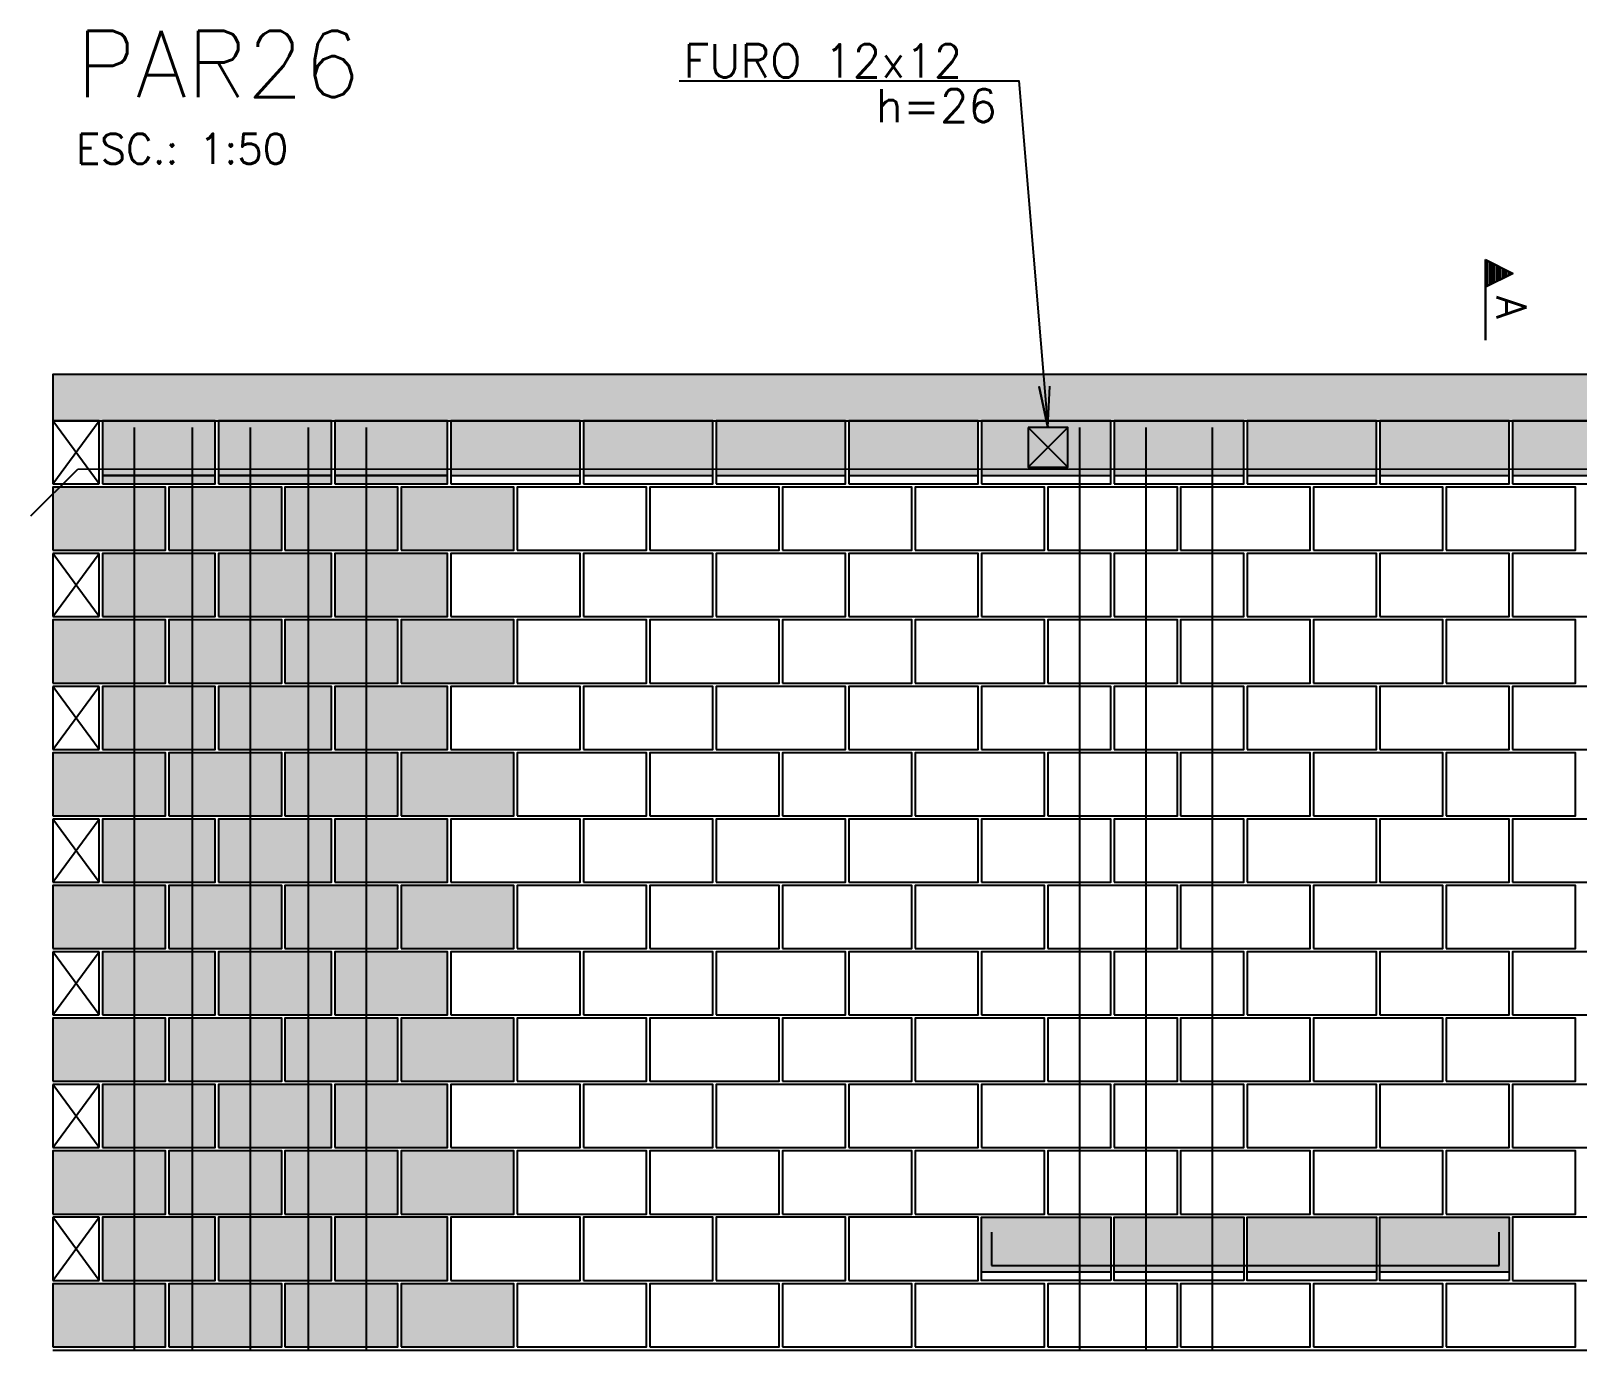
# Model space of a CAD drawing. Extents: x -1 to 122, y -1 to 61.
# Drawn here: x 8.18 to 17.5, y 26.48 to 34.43 of the extents above; entities that cross this region are included whole.
import ezdxf

# ---------------------------------------------------------------- set-up
doc = ezdxf.new("R2010")
doc.units = 0
doc.header["$MEASUREMENT"] = 0
for name, color, linetype in [('PENA_01', 1, 'CONTINUOUS'), ('PENA_02', 2, 'CONTINUOUS'), ('PENA_03', 3, 'CONTINUOUS'), ('PENA_05', 5, 'CONTINUOUS'), ('PENA_06', 6, 'CONTINUOUS'), ('PENA_09', 254, 'CONTINUOUS'), ('PENA_11', 252, 'CONTINUOUS'), ('PENA_21', 100, 'CONTINUOUS')]:
    doc.layers.add(name, color=color, linetype=linetype)
doc.styles.get("Standard").update_dxf_attribs({"font": 'ROMANS.SHX'})

msp = doc.modelspace()

# ---------------------------------------------------------------- linework, layer by layer
at = {"layer": 'PENA_01', "linetype": 'Continuous'}
for p, q in [((14.193864, 32.036625), (14.433864, 31.796625)), ((14.433864, 32.036625), (14.193864, 31.796625)), ((8.613864, 31.746625), (9.293864, 31.746625)), ((9.313864, 31.746625), (9.993864, 31.746625)), ((10.013864, 31.746625), (10.693864, 31.746625)), ((10.713864, 31.746625), (11.493864, 31.746625)), ((11.513864, 31.746625), (12.293864, 31.746625)), ((12.313864, 31.746625), (13.093864, 31.746625)), ((13.113864, 31.746625), (13.893864, 31.746625)), ((13.913864, 31.746625), (14.693864, 31.746625)), ((14.713864, 31.746625), (15.493864, 31.746625)), ((15.513864, 31.746625), (16.293864, 31.746625)), ((16.313864, 31.746625), (17.093864, 31.746625)), ((17.113864, 31.746625), (17.893864, 31.746625)), ((14.693864, 26.946625), (13.913864, 26.946625)), ((15.493864, 26.946625), (14.713864, 26.946625)), ((16.293864, 26.946625), (15.513864, 26.946625)), ((17.093864, 26.946625), (16.313864, 26.946625))]:
    msp.add_line(p, q, dxfattribs=at)
msp.add_lwpolyline([(14.193864, 32.036625), (14.193864, 31.796625), (14.433864, 31.796625), (14.433864, 32.036625), (14.193864, 32.036625)], dxfattribs=at)
at = {"layer": 'PENA_02', "linetype": 'Continuous'}
for p, q in [((8.593864, 32.076625), (8.313864, 32.076625)), ((8.313864, 32.076625), (8.313864, 31.696625)), ((8.593864, 31.696625), (8.593864, 32.076625)), ((8.313864, 31.696625), (8.593864, 31.696625)), ((8.593864, 31.276625), (8.313864, 31.276625)), ((8.313864, 31.276625), (8.313864, 30.896625)), ((8.593864, 30.896625), (8.593864, 31.276625)), ((8.313864, 30.896625), (8.593864, 30.896625)), ((8.593864, 30.476625), (8.313864, 30.476625)), ((8.313864, 30.476625), (8.313864, 30.096625)), ((8.593864, 30.096625), (8.593864, 30.476625)), ((8.313864, 30.096625), (8.593864, 30.096625)), ((8.593864, 29.676625), (8.313864, 29.676625)), ((8.313864, 29.676625), (8.313864, 29.296625)), ((8.593864, 29.296625), (8.593864, 29.676625)), ((8.313864, 29.296625), (8.593864, 29.296625)), ((8.593864, 28.876625), (8.313864, 28.876625)), ((8.313864, 28.876625), (8.313864, 28.496625)), ((8.593864, 28.496625), (8.593864, 28.876625)), ((8.313864, 28.496625), (8.593864, 28.496625)), ((8.593864, 28.076625), (8.313864, 28.076625)), ((8.313864, 28.076625), (8.313864, 27.696625)), ((8.593864, 27.696625), (8.593864, 28.076625)), ((8.313864, 27.696625), (8.593864, 27.696625)), ((8.593864, 27.276625), (8.313864, 27.276625)), ((8.313864, 27.276625), (8.313864, 26.896625)), ((8.593864, 26.896625), (8.593864, 27.276625)), ((8.313864, 26.896625), (8.593864, 26.896625)), ((8.313864, 26.476625), (30.093864, 26.476625))]:
    msp.add_line(p, q, dxfattribs=at)
for points in [[(8.313864, 32.076625), (30.093864, 32.076625), (30.093864, 32.356625), (8.313864, 32.356625), (8.313864, 32.076625)], [(8.613864, 31.696625), (9.293864, 31.696625), (9.293864, 32.076625), (8.613864, 32.076625), (8.613864, 31.696625)], [(9.313864, 31.696625), (9.993864, 31.696625), (9.993864, 32.076625), (9.313864, 32.076625), (9.313864, 31.696625)], [(10.013864, 31.696625), (10.693864, 31.696625), (10.693864, 32.076625), (10.013864, 32.076625), (10.013864, 31.696625)], [(10.713864, 31.696625), (11.493864, 31.696625), (11.493864, 32.076625), (10.713864, 32.076625), (10.713864, 31.696625)], [(11.513864, 31.696625), (12.293864, 31.696625), (12.293864, 32.076625), (11.513864, 32.076625), (11.513864, 31.696625)], [(12.313864, 31.696625), (13.093864, 31.696625), (13.093864, 32.076625), (12.313864, 32.076625), (12.313864, 31.696625)], [(13.113864, 31.696625), (13.893864, 31.696625), (13.893864, 32.076625), (13.113864, 32.076625), (13.113864, 31.696625)], [(13.913864, 31.696625), (14.693864, 31.696625), (14.693864, 32.076625), (13.913864, 32.076625), (13.913864, 31.696625)], [(14.713864, 31.696625), (15.493864, 31.696625), (15.493864, 32.076625), (14.713864, 32.076625), (14.713864, 31.696625)], [(15.513864, 31.696625), (16.293864, 31.696625), (16.293864, 32.076625), (15.513864, 32.076625), (15.513864, 31.696625)], [(16.313864, 31.696625), (17.093864, 31.696625), (17.093864, 32.076625), (16.313864, 32.076625), (16.313864, 31.696625)], [(17.113864, 31.696625), (17.893864, 31.696625), (17.893864, 32.076625), (17.113864, 32.076625), (17.113864, 31.696625)], [(8.313864, 31.296625), (8.993864, 31.296625), (8.993864, 31.676625), (8.313864, 31.676625), (8.313864, 31.296625)], [(9.013864, 31.296625), (9.693864, 31.296625), (9.693864, 31.676625), (9.013864, 31.676625), (9.013864, 31.296625)], [(9.713864, 31.296625), (10.393864, 31.296625), (10.393864, 31.676625), (9.713864, 31.676625), (9.713864, 31.296625)], [(10.413864, 31.296625), (11.093864, 31.296625), (11.093864, 31.676625), (10.413864, 31.676625), (10.413864, 31.296625)], [(11.113864, 31.296625), (11.893864, 31.296625), (11.893864, 31.676625), (11.113864, 31.676625), (11.113864, 31.296625)], [(11.913864, 31.296625), (12.693864, 31.296625), (12.693864, 31.676625), (11.913864, 31.676625), (11.913864, 31.296625)], [(12.713864, 31.296625), (13.493864, 31.296625), (13.493864, 31.676625), (12.713864, 31.676625), (12.713864, 31.296625)], [(13.513864, 31.296625), (14.293864, 31.296625), (14.293864, 31.676625), (13.513864, 31.676625), (13.513864, 31.296625)], [(14.313864, 31.296625), (15.093864, 31.296625), (15.093864, 31.676625), (14.313864, 31.676625), (14.313864, 31.296625)], [(15.113864, 31.296625), (15.893864, 31.296625), (15.893864, 31.676625), (15.113864, 31.676625), (15.113864, 31.296625)], [(15.913864, 31.296625), (16.693864, 31.296625), (16.693864, 31.676625), (15.913864, 31.676625), (15.913864, 31.296625)], [(16.713864, 31.296625), (17.493864, 31.296625), (17.493864, 31.676625), (16.713864, 31.676625), (16.713864, 31.296625)], [(8.613864, 30.896625), (9.293864, 30.896625), (9.293864, 31.276625), (8.613864, 31.276625), (8.613864, 30.896625)], [(9.313864, 30.896625), (9.993864, 30.896625), (9.993864, 31.276625), (9.313864, 31.276625), (9.313864, 30.896625)], [(10.013864, 30.896625), (10.693864, 30.896625), (10.693864, 31.276625), (10.013864, 31.276625), (10.013864, 30.896625)], [(10.713864, 30.896625), (11.493864, 30.896625), (11.493864, 31.276625), (10.713864, 31.276625), (10.713864, 30.896625)], [(11.513864, 30.896625), (12.293864, 30.896625), (12.293864, 31.276625), (11.513864, 31.276625), (11.513864, 30.896625)], [(12.313864, 30.896625), (13.093864, 30.896625), (13.093864, 31.276625), (12.313864, 31.276625), (12.313864, 30.896625)], [(13.113864, 30.896625), (13.893864, 30.896625), (13.893864, 31.276625), (13.113864, 31.276625), (13.113864, 30.896625)], [(13.913864, 30.896625), (14.693864, 30.896625), (14.693864, 31.276625), (13.913864, 31.276625), (13.913864, 30.896625)], [(14.713864, 30.896625), (15.493864, 30.896625), (15.493864, 31.276625), (14.713864, 31.276625), (14.713864, 30.896625)], [(15.513864, 30.896625), (16.293864, 30.896625), (16.293864, 31.276625), (15.513864, 31.276625), (15.513864, 30.896625)], [(16.313864, 30.896625), (17.093864, 30.896625), (17.093864, 31.276625), (16.313864, 31.276625), (16.313864, 30.896625)], [(17.113864, 30.896625), (17.893864, 30.896625), (17.893864, 31.276625), (17.113864, 31.276625), (17.113864, 30.896625)], [(8.313864, 30.496625), (8.993864, 30.496625), (8.993864, 30.876625), (8.313864, 30.876625), (8.313864, 30.496625)], [(9.013864, 30.496625), (9.693864, 30.496625), (9.693864, 30.876625), (9.013864, 30.876625), (9.013864, 30.496625)], [(9.713864, 30.496625), (10.393864, 30.496625), (10.393864, 30.876625), (9.713864, 30.876625), (9.713864, 30.496625)], [(10.413864, 30.496625), (11.093864, 30.496625), (11.093864, 30.876625), (10.413864, 30.876625), (10.413864, 30.496625)], [(11.113864, 30.496625), (11.893864, 30.496625), (11.893864, 30.876625), (11.113864, 30.876625), (11.113864, 30.496625)], [(11.913864, 30.496625), (12.693864, 30.496625), (12.693864, 30.876625), (11.913864, 30.876625), (11.913864, 30.496625)], [(12.713864, 30.496625), (13.493864, 30.496625), (13.493864, 30.876625), (12.713864, 30.876625), (12.713864, 30.496625)], [(13.513864, 30.496625), (14.293864, 30.496625), (14.293864, 30.876625), (13.513864, 30.876625), (13.513864, 30.496625)], [(14.313864, 30.496625), (15.093864, 30.496625), (15.093864, 30.876625), (14.313864, 30.876625), (14.313864, 30.496625)], [(15.113864, 30.496625), (15.893864, 30.496625), (15.893864, 30.876625), (15.113864, 30.876625), (15.113864, 30.496625)], [(15.913864, 30.496625), (16.693864, 30.496625), (16.693864, 30.876625), (15.913864, 30.876625), (15.913864, 30.496625)], [(16.713864, 30.496625), (17.493864, 30.496625), (17.493864, 30.876625), (16.713864, 30.876625), (16.713864, 30.496625)], [(8.613864, 30.096625), (9.293864, 30.096625), (9.293864, 30.476625), (8.613864, 30.476625), (8.613864, 30.096625)], [(9.313864, 30.096625), (9.993864, 30.096625), (9.993864, 30.476625), (9.313864, 30.476625), (9.313864, 30.096625)], [(10.013864, 30.096625), (10.693864, 30.096625), (10.693864, 30.476625), (10.013864, 30.476625), (10.013864, 30.096625)], [(10.713864, 30.096625), (11.493864, 30.096625), (11.493864, 30.476625), (10.713864, 30.476625), (10.713864, 30.096625)], [(11.513864, 30.096625), (12.293864, 30.096625), (12.293864, 30.476625), (11.513864, 30.476625), (11.513864, 30.096625)], [(12.313864, 30.096625), (13.093864, 30.096625), (13.093864, 30.476625), (12.313864, 30.476625), (12.313864, 30.096625)], [(13.113864, 30.096625), (13.893864, 30.096625), (13.893864, 30.476625), (13.113864, 30.476625), (13.113864, 30.096625)], [(13.913864, 30.096625), (14.693864, 30.096625), (14.693864, 30.476625), (13.913864, 30.476625), (13.913864, 30.096625)], [(14.713864, 30.096625), (15.493864, 30.096625), (15.493864, 30.476625), (14.713864, 30.476625), (14.713864, 30.096625)], [(15.513864, 30.096625), (16.293864, 30.096625), (16.293864, 30.476625), (15.513864, 30.476625), (15.513864, 30.096625)], [(16.313864, 30.096625), (17.093864, 30.096625), (17.093864, 30.476625), (16.313864, 30.476625), (16.313864, 30.096625)], [(17.113864, 30.096625), (17.893864, 30.096625), (17.893864, 30.476625), (17.113864, 30.476625), (17.113864, 30.096625)], [(8.313864, 29.696625), (8.993864, 29.696625), (8.993864, 30.076625), (8.313864, 30.076625), (8.313864, 29.696625)], [(9.013864, 29.696625), (9.693864, 29.696625), (9.693864, 30.076625), (9.013864, 30.076625), (9.013864, 29.696625)], [(9.713864, 29.696625), (10.393864, 29.696625), (10.393864, 30.076625), (9.713864, 30.076625), (9.713864, 29.696625)], [(10.413864, 29.696625), (11.093864, 29.696625), (11.093864, 30.076625), (10.413864, 30.076625), (10.413864, 29.696625)], [(11.113864, 29.696625), (11.893864, 29.696625), (11.893864, 30.076625), (11.113864, 30.076625), (11.113864, 29.696625)], [(11.913864, 29.696625), (12.693864, 29.696625), (12.693864, 30.076625), (11.913864, 30.076625), (11.913864, 29.696625)], [(12.713864, 29.696625), (13.493864, 29.696625), (13.493864, 30.076625), (12.713864, 30.076625), (12.713864, 29.696625)], [(13.513864, 29.696625), (14.293864, 29.696625), (14.293864, 30.076625), (13.513864, 30.076625), (13.513864, 29.696625)], [(14.313864, 29.696625), (15.093864, 29.696625), (15.093864, 30.076625), (14.313864, 30.076625), (14.313864, 29.696625)], [(15.113864, 29.696625), (15.893864, 29.696625), (15.893864, 30.076625), (15.113864, 30.076625), (15.113864, 29.696625)], [(15.913864, 29.696625), (16.693864, 29.696625), (16.693864, 30.076625), (15.913864, 30.076625), (15.913864, 29.696625)], [(16.713864, 29.696625), (17.493864, 29.696625), (17.493864, 30.076625), (16.713864, 30.076625), (16.713864, 29.696625)], [(8.613864, 29.296625), (9.293864, 29.296625), (9.293864, 29.676625), (8.613864, 29.676625), (8.613864, 29.296625)], [(9.313864, 29.296625), (9.993864, 29.296625), (9.993864, 29.676625), (9.313864, 29.676625), (9.313864, 29.296625)], [(10.013864, 29.296625), (10.693864, 29.296625), (10.693864, 29.676625), (10.013864, 29.676625), (10.013864, 29.296625)], [(10.713864, 29.296625), (11.493864, 29.296625), (11.493864, 29.676625), (10.713864, 29.676625), (10.713864, 29.296625)], [(11.513864, 29.296625), (12.293864, 29.296625), (12.293864, 29.676625), (11.513864, 29.676625), (11.513864, 29.296625)], [(12.313864, 29.296625), (13.093864, 29.296625), (13.093864, 29.676625), (12.313864, 29.676625), (12.313864, 29.296625)], [(13.113864, 29.296625), (13.893864, 29.296625), (13.893864, 29.676625), (13.113864, 29.676625), (13.113864, 29.296625)], [(13.913864, 29.296625), (14.693864, 29.296625), (14.693864, 29.676625), (13.913864, 29.676625), (13.913864, 29.296625)], [(14.713864, 29.296625), (15.493864, 29.296625), (15.493864, 29.676625), (14.713864, 29.676625), (14.713864, 29.296625)], [(15.513864, 29.296625), (16.293864, 29.296625), (16.293864, 29.676625), (15.513864, 29.676625), (15.513864, 29.296625)], [(16.313864, 29.296625), (17.093864, 29.296625), (17.093864, 29.676625), (16.313864, 29.676625), (16.313864, 29.296625)], [(17.113864, 29.296625), (17.893864, 29.296625), (17.893864, 29.676625), (17.113864, 29.676625), (17.113864, 29.296625)], [(8.313864, 28.896625), (8.993864, 28.896625), (8.993864, 29.276625), (8.313864, 29.276625), (8.313864, 28.896625)], [(9.013864, 28.896625), (9.693864, 28.896625), (9.693864, 29.276625), (9.013864, 29.276625), (9.013864, 28.896625)], [(9.713864, 28.896625), (10.393864, 28.896625), (10.393864, 29.276625), (9.713864, 29.276625), (9.713864, 28.896625)], [(10.413864, 28.896625), (11.093864, 28.896625), (11.093864, 29.276625), (10.413864, 29.276625), (10.413864, 28.896625)], [(11.113864, 28.896625), (11.893864, 28.896625), (11.893864, 29.276625), (11.113864, 29.276625), (11.113864, 28.896625)], [(11.913864, 28.896625), (12.693864, 28.896625), (12.693864, 29.276625), (11.913864, 29.276625), (11.913864, 28.896625)], [(12.713864, 28.896625), (13.493864, 28.896625), (13.493864, 29.276625), (12.713864, 29.276625), (12.713864, 28.896625)], [(13.513864, 28.896625), (14.293864, 28.896625), (14.293864, 29.276625), (13.513864, 29.276625), (13.513864, 28.896625)], [(14.313864, 28.896625), (15.093864, 28.896625), (15.093864, 29.276625), (14.313864, 29.276625), (14.313864, 28.896625)], [(15.113864, 28.896625), (15.893864, 28.896625), (15.893864, 29.276625), (15.113864, 29.276625), (15.113864, 28.896625)], [(15.913864, 28.896625), (16.693864, 28.896625), (16.693864, 29.276625), (15.913864, 29.276625), (15.913864, 28.896625)], [(16.713864, 28.896625), (17.493864, 28.896625), (17.493864, 29.276625), (16.713864, 29.276625), (16.713864, 28.896625)], [(8.613864, 28.496625), (9.293864, 28.496625), (9.293864, 28.876625), (8.613864, 28.876625), (8.613864, 28.496625)], [(9.313864, 28.496625), (9.993864, 28.496625), (9.993864, 28.876625), (9.313864, 28.876625), (9.313864, 28.496625)], [(10.013864, 28.496625), (10.693864, 28.496625), (10.693864, 28.876625), (10.013864, 28.876625), (10.013864, 28.496625)], [(10.713864, 28.496625), (11.493864, 28.496625), (11.493864, 28.876625), (10.713864, 28.876625), (10.713864, 28.496625)], [(11.513864, 28.496625), (12.293864, 28.496625), (12.293864, 28.876625), (11.513864, 28.876625), (11.513864, 28.496625)], [(12.313864, 28.496625), (13.093864, 28.496625), (13.093864, 28.876625), (12.313864, 28.876625), (12.313864, 28.496625)], [(13.113864, 28.496625), (13.893864, 28.496625), (13.893864, 28.876625), (13.113864, 28.876625), (13.113864, 28.496625)], [(13.913864, 28.496625), (14.693864, 28.496625), (14.693864, 28.876625), (13.913864, 28.876625), (13.913864, 28.496625)], [(14.713864, 28.496625), (15.493864, 28.496625), (15.493864, 28.876625), (14.713864, 28.876625), (14.713864, 28.496625)], [(15.513864, 28.496625), (16.293864, 28.496625), (16.293864, 28.876625), (15.513864, 28.876625), (15.513864, 28.496625)], [(16.313864, 28.496625), (17.093864, 28.496625), (17.093864, 28.876625), (16.313864, 28.876625), (16.313864, 28.496625)], [(17.113864, 28.496625), (17.893864, 28.496625), (17.893864, 28.876625), (17.113864, 28.876625), (17.113864, 28.496625)], [(8.313864, 28.096625), (8.993864, 28.096625), (8.993864, 28.476625), (8.313864, 28.476625), (8.313864, 28.096625)], [(9.013864, 28.096625), (9.693864, 28.096625), (9.693864, 28.476625), (9.013864, 28.476625), (9.013864, 28.096625)], [(9.713864, 28.096625), (10.393864, 28.096625), (10.393864, 28.476625), (9.713864, 28.476625), (9.713864, 28.096625)], [(10.413864, 28.096625), (11.093864, 28.096625), (11.093864, 28.476625), (10.413864, 28.476625), (10.413864, 28.096625)], [(11.113864, 28.096625), (11.893864, 28.096625), (11.893864, 28.476625), (11.113864, 28.476625), (11.113864, 28.096625)], [(11.913864, 28.096625), (12.693864, 28.096625), (12.693864, 28.476625), (11.913864, 28.476625), (11.913864, 28.096625)], [(12.713864, 28.096625), (13.493864, 28.096625), (13.493864, 28.476625), (12.713864, 28.476625), (12.713864, 28.096625)], [(13.513864, 28.096625), (14.293864, 28.096625), (14.293864, 28.476625), (13.513864, 28.476625), (13.513864, 28.096625)], [(14.313864, 28.096625), (15.093864, 28.096625), (15.093864, 28.476625), (14.313864, 28.476625), (14.313864, 28.096625)], [(15.113864, 28.096625), (15.893864, 28.096625), (15.893864, 28.476625), (15.113864, 28.476625), (15.113864, 28.096625)], [(15.913864, 28.096625), (16.693864, 28.096625), (16.693864, 28.476625), (15.913864, 28.476625), (15.913864, 28.096625)], [(16.713864, 28.096625), (17.493864, 28.096625), (17.493864, 28.476625), (16.713864, 28.476625), (16.713864, 28.096625)], [(8.613864, 27.696625), (9.293864, 27.696625), (9.293864, 28.076625), (8.613864, 28.076625), (8.613864, 27.696625)], [(9.313864, 27.696625), (9.993864, 27.696625), (9.993864, 28.076625), (9.313864, 28.076625), (9.313864, 27.696625)], [(10.013864, 27.696625), (10.693864, 27.696625), (10.693864, 28.076625), (10.013864, 28.076625), (10.013864, 27.696625)], [(10.713864, 27.696625), (11.493864, 27.696625), (11.493864, 28.076625), (10.713864, 28.076625), (10.713864, 27.696625)], [(11.513864, 27.696625), (12.293864, 27.696625), (12.293864, 28.076625), (11.513864, 28.076625), (11.513864, 27.696625)], [(12.313864, 27.696625), (13.093864, 27.696625), (13.093864, 28.076625), (12.313864, 28.076625), (12.313864, 27.696625)], [(13.113864, 27.696625), (13.893864, 27.696625), (13.893864, 28.076625), (13.113864, 28.076625), (13.113864, 27.696625)], [(13.913864, 27.696625), (14.693864, 27.696625), (14.693864, 28.076625), (13.913864, 28.076625), (13.913864, 27.696625)], [(14.713864, 27.696625), (15.493864, 27.696625), (15.493864, 28.076625), (14.713864, 28.076625), (14.713864, 27.696625)], [(15.513864, 27.696625), (16.293864, 27.696625), (16.293864, 28.076625), (15.513864, 28.076625), (15.513864, 27.696625)], [(16.313864, 27.696625), (17.093864, 27.696625), (17.093864, 28.076625), (16.313864, 28.076625), (16.313864, 27.696625)], [(17.113864, 27.696625), (17.893864, 27.696625), (17.893864, 28.076625), (17.113864, 28.076625), (17.113864, 27.696625)], [(8.313864, 27.296625), (8.993864, 27.296625), (8.993864, 27.676625), (8.313864, 27.676625), (8.313864, 27.296625)], [(9.013864, 27.296625), (9.693864, 27.296625), (9.693864, 27.676625), (9.013864, 27.676625), (9.013864, 27.296625)], [(9.713864, 27.296625), (10.393864, 27.296625), (10.393864, 27.676625), (9.713864, 27.676625), (9.713864, 27.296625)], [(10.413864, 27.296625), (11.093864, 27.296625), (11.093864, 27.676625), (10.413864, 27.676625), (10.413864, 27.296625)], [(11.113864, 27.296625), (11.893864, 27.296625), (11.893864, 27.676625), (11.113864, 27.676625), (11.113864, 27.296625)], [(11.913864, 27.296625), (12.693864, 27.296625), (12.693864, 27.676625), (11.913864, 27.676625), (11.913864, 27.296625)], [(12.713864, 27.296625), (13.493864, 27.296625), (13.493864, 27.676625), (12.713864, 27.676625), (12.713864, 27.296625)], [(13.513864, 27.296625), (14.293864, 27.296625), (14.293864, 27.676625), (13.513864, 27.676625), (13.513864, 27.296625)], [(14.313864, 27.296625), (15.093864, 27.296625), (15.093864, 27.676625), (14.313864, 27.676625), (14.313864, 27.296625)], [(15.113864, 27.296625), (15.893864, 27.296625), (15.893864, 27.676625), (15.113864, 27.676625), (15.113864, 27.296625)], [(15.913864, 27.296625), (16.693864, 27.296625), (16.693864, 27.676625), (15.913864, 27.676625), (15.913864, 27.296625)], [(16.713864, 27.296625), (17.493864, 27.296625), (17.493864, 27.676625), (16.713864, 27.676625), (16.713864, 27.296625)], [(8.613864, 26.896625), (9.293864, 26.896625), (9.293864, 27.276625), (8.613864, 27.276625), (8.613864, 26.896625)], [(9.313864, 26.896625), (9.993864, 26.896625), (9.993864, 27.276625), (9.313864, 27.276625), (9.313864, 26.896625)], [(10.013864, 26.896625), (10.693864, 26.896625), (10.693864, 27.276625), (10.013864, 27.276625), (10.013864, 26.896625)], [(10.713864, 26.896625), (11.493864, 26.896625), (11.493864, 27.276625), (10.713864, 27.276625), (10.713864, 26.896625)], [(11.513864, 26.896625), (12.293864, 26.896625), (12.293864, 27.276625), (11.513864, 27.276625), (11.513864, 26.896625)], [(12.313864, 26.896625), (13.093864, 26.896625), (13.093864, 27.276625), (12.313864, 27.276625), (12.313864, 26.896625)], [(13.113864, 26.896625), (13.893864, 26.896625), (13.893864, 27.276625), (13.113864, 27.276625), (13.113864, 26.896625)], [(14.693864, 26.896625), (13.913864, 26.896625), (13.913864, 27.276625), (14.693864, 27.276625), (14.693864, 26.896625)], [(15.493864, 26.896625), (14.713864, 26.896625), (14.713864, 27.276625), (15.493864, 27.276625), (15.493864, 26.896625)], [(16.293864, 26.896625), (15.513864, 26.896625), (15.513864, 27.276625), (16.293864, 27.276625), (16.293864, 26.896625)], [(17.093864, 26.896625), (16.313864, 26.896625), (16.313864, 27.276625), (17.093864, 27.276625), (17.093864, 26.896625)], [(17.113864, 26.896625), (17.893864, 26.896625), (17.893864, 27.276625), (17.113864, 27.276625), (17.113864, 26.896625)], [(8.313864, 26.496625), (8.993864, 26.496625), (8.993864, 26.876625), (8.313864, 26.876625), (8.313864, 26.496625)], [(9.013864, 26.496625), (9.693864, 26.496625), (9.693864, 26.876625), (9.013864, 26.876625), (9.013864, 26.496625)], [(9.713864, 26.496625), (10.393864, 26.496625), (10.393864, 26.876625), (9.713864, 26.876625), (9.713864, 26.496625)], [(10.413864, 26.496625), (11.093864, 26.496625), (11.093864, 26.876625), (10.413864, 26.876625), (10.413864, 26.496625)], [(11.113864, 26.496625), (11.893864, 26.496625), (11.893864, 26.876625), (11.113864, 26.876625), (11.113864, 26.496625)], [(11.913864, 26.496625), (12.693864, 26.496625), (12.693864, 26.876625), (11.913864, 26.876625), (11.913864, 26.496625)], [(12.713864, 26.496625), (13.493864, 26.496625), (13.493864, 26.876625), (12.713864, 26.876625), (12.713864, 26.496625)], [(13.513864, 26.496625), (14.293864, 26.496625), (14.293864, 26.876625), (13.513864, 26.876625), (13.513864, 26.496625)], [(14.313864, 26.496625), (15.093864, 26.496625), (15.093864, 26.876625), (14.313864, 26.876625), (14.313864, 26.496625)], [(15.113864, 26.496625), (15.893864, 26.496625), (15.893864, 26.876625), (15.113864, 26.876625), (15.113864, 26.496625)], [(15.913864, 26.496625), (16.693864, 26.496625), (16.693864, 26.876625), (15.913864, 26.876625), (15.913864, 26.496625)], [(16.713864, 26.496625), (17.493864, 26.496625), (17.493864, 26.876625), (16.713864, 26.876625), (16.713864, 26.496625)]]:
    msp.add_lwpolyline(points, dxfattribs=at)
at = {"layer": 'PENA_03', "linetype": 'Continuous'}
for p, q in [((16.951632, 32.562347), (16.951632, 33.048729)), ((16.951632, 33.048729), (17.117565, 32.965763)), ((16.952327, 33.047601), (17.116004, 32.965763)), ((16.952328, 33.047601), (16.952328, 32.883924)), ((16.964396, 33.042347), (16.964396, 32.889178)), ((16.97716, 33.035965), (16.97716, 32.89556)), ((16.989924, 33.029583), (16.989924, 32.901942)), ((17.002688, 33.023201), (17.002688, 32.908324)), ((17.015452, 33.016819), (17.015452, 32.914706)), ((17.028216, 33.010437), (17.028216, 32.921088)), ((17.04098, 33.004055), (17.04098, 32.92747)), ((17.117565, 32.965763), (16.952327, 32.883144)), ((17.116004, 32.965763), (16.952328, 32.883924)), ((17.053744, 32.997673), (17.053744, 32.933852)), ((17.066508, 32.991291), (17.066508, 32.940234)), ((17.079272, 32.984909), (17.079272, 32.946616)), ((17.092037, 32.978527), (17.092037, 32.952998)), ((17.104801, 32.972145), (17.104801, 32.959381)), ((16.952328, 32.883144), (16.952328, 32.562347)), ((8.313864, 31.696625), (8.593864, 32.076625)), ((8.593864, 31.696625), (8.313864, 32.076625)), ((8.313864, 30.896625), (8.593864, 31.276625)), ((8.593864, 30.896625), (8.313864, 31.276625)), ((8.313864, 30.096625), (8.593864, 30.476625)), ((8.593864, 30.096625), (8.313864, 30.476625)), ((8.313864, 29.296625), (8.593864, 29.676625)), ((8.593864, 29.296625), (8.313864, 29.676625)), ((8.313864, 28.496625), (8.593864, 28.876625)), ((8.593864, 28.496625), (8.313864, 28.876625)), ((8.313864, 27.696625), (8.593864, 28.076625)), ((8.593864, 27.696625), (8.313864, 28.076625)), ((8.313864, 26.896625), (8.593864, 27.276625)), ((8.593864, 26.896625), (8.313864, 27.276625))]:
    msp.add_line(p, q, dxfattribs=at)
msp.add_lwpolyline([(12.089934, 34.125141), (14.139024, 34.125141), (14.313864, 32.036625), (14.260669, 32.2809), (14.313864, 32.036625), (14.325704, 32.286345)], dxfattribs=at)
at = {"layer": 'PENA_05', "linetype": 'Continuous'}
for p, q in [((8.182051, 31.503576), (8.464894, 31.786418)), ((8.464894, 31.786418), (19.729882, 31.786843)), ((13.973864, 27.186625), (13.973864, 26.986625)), ((17.033864, 26.986625), (17.033864, 27.186625)), ((13.973864, 26.986625), (17.033864, 26.986625))]:
    msp.add_line(p, q, dxfattribs=at)
for points in [[(8.803864, 32.036625), (8.803864, 26.476625)], [(9.153864, 32.036625), (9.153864, 26.476625)], [(9.503864, 32.036625), (9.503864, 26.476625)], [(9.853864, 32.036625), (9.853864, 26.476625)], [(10.203864, 32.036625), (10.203864, 26.476625)], [(14.503864, 32.036625), (14.503864, 26.476625)], [(14.903864, 32.036625), (14.903864, 26.476625)], [(15.303864, 32.036625), (15.303864, 26.476625)]]:
    msp.add_lwpolyline(points, dxfattribs=at)
at = {"layer": 'PENA_09', "linetype": 'Continuous'}
for points in [[(8.613864, 31.746625), (9.293864, 31.746625), (9.293864, 32.076625), (8.613864, 32.076625), (8.613864, 31.746625)], [(9.313864, 31.746625), (9.993864, 31.746625), (9.993864, 32.076625), (9.313864, 32.076625), (9.313864, 31.746625)], [(10.013864, 31.746625), (10.693864, 31.746625), (10.693864, 32.076625), (10.013864, 32.076625), (10.013864, 31.746625)], [(10.713864, 31.746625), (11.493864, 31.746625), (11.493864, 32.076625), (10.713864, 32.076625), (10.713864, 31.746625)], [(11.513864, 31.746625), (12.293864, 31.746625), (12.293864, 32.076625), (11.513864, 32.076625), (11.513864, 31.746625)], [(12.313864, 31.746625), (13.093864, 31.746625), (13.093864, 32.076625), (12.313864, 32.076625), (12.313864, 31.746625)], [(13.113864, 31.746625), (13.893864, 31.746625), (13.893864, 32.076625), (13.113864, 32.076625), (13.113864, 31.746625)], [(13.913864, 31.746625), (14.693864, 31.746625), (14.693864, 32.076625), (13.913864, 32.076625), (13.913864, 31.746625)], [(14.713864, 31.746625), (15.493864, 31.746625), (15.493864, 32.076625), (14.713864, 32.076625), (14.713864, 31.746625)], [(15.513864, 31.746625), (16.293864, 31.746625), (16.293864, 32.076625), (15.513864, 32.076625), (15.513864, 31.746625)], [(16.313864, 31.746625), (17.093864, 31.746625), (17.093864, 32.076625), (16.313864, 32.076625), (16.313864, 31.746625)], [(17.113864, 31.746625), (17.893864, 31.746625), (17.893864, 32.076625), (17.113864, 32.076625), (17.113864, 31.746625)], [(14.693864, 26.946625), (13.913864, 26.946625), (13.913864, 27.276625), (14.693864, 27.276625), (14.693864, 26.946625)], [(15.493864, 26.946625), (14.713864, 26.946625), (14.713864, 27.276625), (15.493864, 27.276625), (15.493864, 26.946625)], [(16.293864, 26.946625), (15.513864, 26.946625), (15.513864, 27.276625), (16.293864, 27.276625), (16.293864, 26.946625)], [(17.093864, 26.946625), (16.313864, 26.946625), (16.313864, 27.276625), (17.093864, 27.276625), (17.093864, 26.946625)]]:
    msp.add_lwpolyline(points, dxfattribs=at)
for points in [[(8.613864, 31.746625), (9.293864, 31.746625), (9.293864, 32.076625)], [(8.613864, 31.746625), (9.293864, 32.076625), (8.613864, 32.076625)], [(8.613864, 31.746625), (8.613864, 32.076625), (8.613864, 31.746625)], [(9.313864, 31.746625), (9.993864, 31.746625), (9.993864, 32.076625)], [(9.313864, 31.746625), (9.993864, 32.076625), (9.313864, 32.076625)], [(9.313864, 31.746625), (9.313864, 32.076625), (9.313864, 31.746625)], [(10.013864, 31.746625), (10.693864, 31.746625), (10.693864, 32.076625)], [(10.013864, 31.746625), (10.693864, 32.076625), (10.013864, 32.076625)], [(10.013864, 31.746625), (10.013864, 32.076625), (10.013864, 31.746625)], [(10.713864, 31.746625), (11.493864, 31.746625), (11.493864, 32.076625)], [(10.713864, 31.746625), (11.493864, 32.076625), (10.713864, 32.076625)], [(10.713864, 31.746625), (10.713864, 32.076625), (10.713864, 31.746625)], [(11.513864, 31.746625), (12.293864, 31.746625), (12.293864, 32.076625)], [(11.513864, 31.746625), (12.293864, 32.076625), (11.513864, 32.076625)], [(11.513864, 31.746625), (11.513864, 32.076625), (11.513864, 31.746625)], [(12.313864, 31.746625), (13.093864, 31.746625), (13.093864, 32.076625)], [(12.313864, 31.746625), (13.093864, 32.076625), (12.313864, 32.076625)], [(12.313864, 31.746625), (12.313864, 32.076625), (12.313864, 31.746625)], [(13.113864, 31.746625), (13.893864, 31.746625), (13.893864, 32.076625)], [(13.113864, 31.746625), (13.893864, 32.076625), (13.113864, 32.076625)], [(13.113864, 31.746625), (13.113864, 32.076625), (13.113864, 31.746625)], [(13.913864, 31.746625), (14.693864, 31.746625), (14.693864, 32.076625)], [(13.913864, 31.746625), (14.693864, 32.076625), (13.913864, 32.076625)], [(13.913864, 31.746625), (13.913864, 32.076625), (13.913864, 31.746625)], [(14.713864, 31.746625), (15.493864, 31.746625), (15.493864, 32.076625)], [(14.713864, 31.746625), (15.493864, 32.076625), (14.713864, 32.076625)], [(14.713864, 31.746625), (14.713864, 32.076625), (14.713864, 31.746625)], [(15.513864, 31.746625), (16.293864, 31.746625), (16.293864, 32.076625)], [(15.513864, 31.746625), (16.293864, 32.076625), (15.513864, 32.076625)], [(15.513864, 31.746625), (15.513864, 32.076625), (15.513864, 31.746625)], [(16.313864, 31.746625), (17.093864, 31.746625), (17.093864, 32.076625)], [(16.313864, 31.746625), (17.093864, 32.076625), (16.313864, 32.076625)], [(16.313864, 31.746625), (16.313864, 32.076625), (16.313864, 31.746625)], [(17.113864, 31.746625), (17.893864, 31.746625), (17.893864, 32.076625)], [(17.113864, 31.746625), (17.893864, 32.076625), (17.113864, 32.076625)], [(17.113864, 31.746625), (17.113864, 32.076625), (17.113864, 31.746625)], [(14.693864, 26.946625), (13.913864, 26.946625), (13.913864, 27.276625)], [(14.693864, 26.946625), (13.913864, 27.276625), (14.693864, 27.276625)], [(14.693864, 26.946625), (14.693864, 27.276625), (14.693864, 26.946625)], [(15.493864, 26.946625), (14.713864, 26.946625), (14.713864, 27.276625)], [(15.493864, 26.946625), (14.713864, 27.276625), (15.493864, 27.276625)], [(15.493864, 26.946625), (15.493864, 27.276625), (15.493864, 26.946625)], [(16.293864, 26.946625), (15.513864, 26.946625), (15.513864, 27.276625)], [(16.293864, 26.946625), (15.513864, 27.276625), (16.293864, 27.276625)], [(16.293864, 26.946625), (16.293864, 27.276625), (16.293864, 26.946625)], [(17.093864, 26.946625), (16.313864, 26.946625), (16.313864, 27.276625)], [(17.093864, 26.946625), (16.313864, 27.276625), (17.093864, 27.276625)], [(17.093864, 26.946625), (17.093864, 27.276625), (17.093864, 26.946625)]]:
    msp.add_solid(points, dxfattribs=at)
at = {"layer": 'PENA_11', "linetype": 'Continuous'}
for points in [[(8.313864, 32.076625), (30.093864, 32.076625), (30.093864, 32.356625)], [(8.313864, 32.076625), (30.093864, 32.356625), (8.313864, 32.356625)], [(8.313864, 32.076625), (8.313864, 32.356625), (8.313864, 32.076625)]]:
    msp.add_solid(points, dxfattribs=at)
at = {"layer": 'PENA_21', "linetype": 'Continuous'}
for points in [[(8.613864, 31.696625), (9.293864, 31.696625), (9.293864, 31.746625), (8.613864, 31.746625), (8.613864, 31.696625)], [(9.313864, 31.696625), (9.993864, 31.696625), (9.993864, 31.746625), (9.313864, 31.746625), (9.313864, 31.696625)], [(10.013864, 31.696625), (10.693864, 31.696625), (10.693864, 31.746625), (10.013864, 31.746625), (10.013864, 31.696625)], [(8.313864, 31.296625), (8.993864, 31.296625), (8.993864, 31.676625), (8.313864, 31.676625), (8.313864, 31.296625)], [(9.013864, 31.296625), (9.693864, 31.296625), (9.693864, 31.676625), (9.013864, 31.676625), (9.013864, 31.296625)], [(9.713864, 31.296625), (10.393864, 31.296625), (10.393864, 31.676625), (9.713864, 31.676625), (9.713864, 31.296625)], [(10.413864, 31.296625), (11.093864, 31.296625), (11.093864, 31.676625), (10.413864, 31.676625), (10.413864, 31.296625)], [(8.613864, 30.896625), (9.293864, 30.896625), (9.293864, 31.276625), (8.613864, 31.276625), (8.613864, 30.896625)], [(9.313864, 30.896625), (9.993864, 30.896625), (9.993864, 31.276625), (9.313864, 31.276625), (9.313864, 30.896625)], [(10.013864, 30.896625), (10.693864, 30.896625), (10.693864, 31.276625), (10.013864, 31.276625), (10.013864, 30.896625)], [(8.313864, 30.496625), (8.993864, 30.496625), (8.993864, 30.876625), (8.313864, 30.876625), (8.313864, 30.496625)], [(9.013864, 30.496625), (9.693864, 30.496625), (9.693864, 30.876625), (9.013864, 30.876625), (9.013864, 30.496625)], [(9.713864, 30.496625), (10.393864, 30.496625), (10.393864, 30.876625), (9.713864, 30.876625), (9.713864, 30.496625)], [(10.413864, 30.496625), (11.093864, 30.496625), (11.093864, 30.876625), (10.413864, 30.876625), (10.413864, 30.496625)], [(8.613864, 30.096625), (9.293864, 30.096625), (9.293864, 30.476625), (8.613864, 30.476625), (8.613864, 30.096625)], [(9.313864, 30.096625), (9.993864, 30.096625), (9.993864, 30.476625), (9.313864, 30.476625), (9.313864, 30.096625)], [(10.013864, 30.096625), (10.693864, 30.096625), (10.693864, 30.476625), (10.013864, 30.476625), (10.013864, 30.096625)], [(8.313864, 29.696625), (8.993864, 29.696625), (8.993864, 30.076625), (8.313864, 30.076625), (8.313864, 29.696625)], [(9.013864, 29.696625), (9.693864, 29.696625), (9.693864, 30.076625), (9.013864, 30.076625), (9.013864, 29.696625)], [(9.713864, 29.696625), (10.393864, 29.696625), (10.393864, 30.076625), (9.713864, 30.076625), (9.713864, 29.696625)], [(10.413864, 29.696625), (11.093864, 29.696625), (11.093864, 30.076625), (10.413864, 30.076625), (10.413864, 29.696625)], [(8.613864, 29.296625), (9.293864, 29.296625), (9.293864, 29.676625), (8.613864, 29.676625), (8.613864, 29.296625)], [(9.313864, 29.296625), (9.993864, 29.296625), (9.993864, 29.676625), (9.313864, 29.676625), (9.313864, 29.296625)], [(10.013864, 29.296625), (10.693864, 29.296625), (10.693864, 29.676625), (10.013864, 29.676625), (10.013864, 29.296625)], [(8.313864, 28.896625), (8.993864, 28.896625), (8.993864, 29.276625), (8.313864, 29.276625), (8.313864, 28.896625)], [(9.013864, 28.896625), (9.693864, 28.896625), (9.693864, 29.276625), (9.013864, 29.276625), (9.013864, 28.896625)], [(9.713864, 28.896625), (10.393864, 28.896625), (10.393864, 29.276625), (9.713864, 29.276625), (9.713864, 28.896625)], [(10.413864, 28.896625), (11.093864, 28.896625), (11.093864, 29.276625), (10.413864, 29.276625), (10.413864, 28.896625)], [(8.613864, 28.496625), (9.293864, 28.496625), (9.293864, 28.876625), (8.613864, 28.876625), (8.613864, 28.496625)], [(9.313864, 28.496625), (9.993864, 28.496625), (9.993864, 28.876625), (9.313864, 28.876625), (9.313864, 28.496625)], [(10.013864, 28.496625), (10.693864, 28.496625), (10.693864, 28.876625), (10.013864, 28.876625), (10.013864, 28.496625)], [(8.313864, 28.096625), (8.993864, 28.096625), (8.993864, 28.476625), (8.313864, 28.476625), (8.313864, 28.096625)], [(9.013864, 28.096625), (9.693864, 28.096625), (9.693864, 28.476625), (9.013864, 28.476625), (9.013864, 28.096625)], [(9.713864, 28.096625), (10.393864, 28.096625), (10.393864, 28.476625), (9.713864, 28.476625), (9.713864, 28.096625)], [(10.413864, 28.096625), (11.093864, 28.096625), (11.093864, 28.476625), (10.413864, 28.476625), (10.413864, 28.096625)], [(8.613864, 27.696625), (9.293864, 27.696625), (9.293864, 28.076625), (8.613864, 28.076625), (8.613864, 27.696625)], [(9.313864, 27.696625), (9.993864, 27.696625), (9.993864, 28.076625), (9.313864, 28.076625), (9.313864, 27.696625)], [(10.013864, 27.696625), (10.693864, 27.696625), (10.693864, 28.076625), (10.013864, 28.076625), (10.013864, 27.696625)], [(8.313864, 27.296625), (8.993864, 27.296625), (8.993864, 27.676625), (8.313864, 27.676625), (8.313864, 27.296625)], [(9.013864, 27.296625), (9.693864, 27.296625), (9.693864, 27.676625), (9.013864, 27.676625), (9.013864, 27.296625)], [(9.713864, 27.296625), (10.393864, 27.296625), (10.393864, 27.676625), (9.713864, 27.676625), (9.713864, 27.296625)], [(10.413864, 27.296625), (11.093864, 27.296625), (11.093864, 27.676625), (10.413864, 27.676625), (10.413864, 27.296625)], [(8.613864, 26.896625), (9.293864, 26.896625), (9.293864, 27.276625), (8.613864, 27.276625), (8.613864, 26.896625)], [(9.313864, 26.896625), (9.993864, 26.896625), (9.993864, 27.276625), (9.313864, 27.276625), (9.313864, 26.896625)], [(10.013864, 26.896625), (10.693864, 26.896625), (10.693864, 27.276625), (10.013864, 27.276625), (10.013864, 26.896625)], [(8.313864, 26.496625), (8.993864, 26.496625), (8.993864, 26.876625), (8.313864, 26.876625), (8.313864, 26.496625)], [(9.013864, 26.496625), (9.693864, 26.496625), (9.693864, 26.876625), (9.013864, 26.876625), (9.013864, 26.496625)], [(9.713864, 26.496625), (10.393864, 26.496625), (10.393864, 26.876625), (9.713864, 26.876625), (9.713864, 26.496625)], [(10.413864, 26.496625), (11.093864, 26.496625), (11.093864, 26.876625), (10.413864, 26.876625), (10.413864, 26.496625)]]:
    msp.add_lwpolyline(points, dxfattribs=at)
for points in [[(8.613864, 31.696625), (9.293864, 31.696625), (9.293864, 31.746625)], [(8.613864, 31.696625), (9.293864, 31.746625), (8.613864, 31.746625)], [(8.613864, 31.696625), (8.613864, 31.746625), (8.613864, 31.696625)], [(9.313864, 31.696625), (9.993864, 31.696625), (9.993864, 31.746625)], [(9.313864, 31.696625), (9.993864, 31.746625), (9.313864, 31.746625)], [(9.313864, 31.696625), (9.313864, 31.746625), (9.313864, 31.696625)], [(10.013864, 31.696625), (10.693864, 31.696625), (10.693864, 31.746625)], [(10.013864, 31.696625), (10.693864, 31.746625), (10.013864, 31.746625)], [(10.013864, 31.696625), (10.013864, 31.746625), (10.013864, 31.696625)], [(8.313864, 31.296625), (8.993864, 31.296625), (8.993864, 31.676625)], [(8.313864, 31.296625), (8.993864, 31.676625), (8.313864, 31.676625)], [(8.313864, 31.296625), (8.313864, 31.676625), (8.313864, 31.296625)], [(9.013864, 31.296625), (9.693864, 31.296625), (9.693864, 31.676625)], [(9.013864, 31.296625), (9.693864, 31.676625), (9.013864, 31.676625)], [(9.013864, 31.296625), (9.013864, 31.676625), (9.013864, 31.296625)], [(9.713864, 31.296625), (10.393864, 31.296625), (10.393864, 31.676625)], [(9.713864, 31.296625), (10.393864, 31.676625), (9.713864, 31.676625)], [(9.713864, 31.296625), (9.713864, 31.676625), (9.713864, 31.296625)], [(10.413864, 31.296625), (11.093864, 31.296625), (11.093864, 31.676625)], [(10.413864, 31.296625), (11.093864, 31.676625), (10.413864, 31.676625)], [(10.413864, 31.296625), (10.413864, 31.676625), (10.413864, 31.296625)], [(8.613864, 30.896625), (9.293864, 30.896625), (9.293864, 31.276625)], [(8.613864, 30.896625), (9.293864, 31.276625), (8.613864, 31.276625)], [(8.613864, 30.896625), (8.613864, 31.276625), (8.613864, 30.896625)], [(9.313864, 30.896625), (9.993864, 30.896625), (9.993864, 31.276625)], [(9.313864, 30.896625), (9.993864, 31.276625), (9.313864, 31.276625)], [(9.313864, 30.896625), (9.313864, 31.276625), (9.313864, 30.896625)], [(10.013864, 30.896625), (10.693864, 30.896625), (10.693864, 31.276625)], [(10.013864, 30.896625), (10.693864, 31.276625), (10.013864, 31.276625)], [(10.013864, 30.896625), (10.013864, 31.276625), (10.013864, 30.896625)], [(8.313864, 30.496625), (8.993864, 30.496625), (8.993864, 30.876625)], [(8.313864, 30.496625), (8.993864, 30.876625), (8.313864, 30.876625)], [(8.313864, 30.496625), (8.313864, 30.876625), (8.313864, 30.496625)], [(9.013864, 30.496625), (9.693864, 30.496625), (9.693864, 30.876625)], [(9.013864, 30.496625), (9.693864, 30.876625), (9.013864, 30.876625)], [(9.013864, 30.496625), (9.013864, 30.876625), (9.013864, 30.496625)], [(9.713864, 30.496625), (10.393864, 30.496625), (10.393864, 30.876625)], [(9.713864, 30.496625), (10.393864, 30.876625), (9.713864, 30.876625)], [(9.713864, 30.496625), (9.713864, 30.876625), (9.713864, 30.496625)], [(10.413864, 30.496625), (11.093864, 30.496625), (11.093864, 30.876625)], [(10.413864, 30.496625), (11.093864, 30.876625), (10.413864, 30.876625)], [(10.413864, 30.496625), (10.413864, 30.876625), (10.413864, 30.496625)], [(8.613864, 30.096625), (9.293864, 30.096625), (9.293864, 30.476625)], [(8.613864, 30.096625), (9.293864, 30.476625), (8.613864, 30.476625)], [(8.613864, 30.096625), (8.613864, 30.476625), (8.613864, 30.096625)], [(9.313864, 30.096625), (9.993864, 30.096625), (9.993864, 30.476625)], [(9.313864, 30.096625), (9.993864, 30.476625), (9.313864, 30.476625)], [(9.313864, 30.096625), (9.313864, 30.476625), (9.313864, 30.096625)], [(10.013864, 30.096625), (10.693864, 30.096625), (10.693864, 30.476625)], [(10.013864, 30.096625), (10.693864, 30.476625), (10.013864, 30.476625)], [(10.013864, 30.096625), (10.013864, 30.476625), (10.013864, 30.096625)], [(8.313864, 29.696625), (8.993864, 29.696625), (8.993864, 30.076625)], [(8.313864, 29.696625), (8.993864, 30.076625), (8.313864, 30.076625)], [(8.313864, 29.696625), (8.313864, 30.076625), (8.313864, 29.696625)], [(9.013864, 29.696625), (9.693864, 29.696625), (9.693864, 30.076625)], [(9.013864, 29.696625), (9.693864, 30.076625), (9.013864, 30.076625)], [(9.013864, 29.696625), (9.013864, 30.076625), (9.013864, 29.696625)], [(9.713864, 29.696625), (10.393864, 29.696625), (10.393864, 30.076625)], [(9.713864, 29.696625), (10.393864, 30.076625), (9.713864, 30.076625)], [(9.713864, 29.696625), (9.713864, 30.076625), (9.713864, 29.696625)], [(10.413864, 29.696625), (11.093864, 29.696625), (11.093864, 30.076625)], [(10.413864, 29.696625), (11.093864, 30.076625), (10.413864, 30.076625)], [(10.413864, 29.696625), (10.413864, 30.076625), (10.413864, 29.696625)], [(8.613864, 29.296625), (9.293864, 29.296625), (9.293864, 29.676625)], [(8.613864, 29.296625), (9.293864, 29.676625), (8.613864, 29.676625)], [(8.613864, 29.296625), (8.613864, 29.676625), (8.613864, 29.296625)], [(9.313864, 29.296625), (9.993864, 29.296625), (9.993864, 29.676625)], [(9.313864, 29.296625), (9.993864, 29.676625), (9.313864, 29.676625)], [(9.313864, 29.296625), (9.313864, 29.676625), (9.313864, 29.296625)], [(10.013864, 29.296625), (10.693864, 29.296625), (10.693864, 29.676625)], [(10.013864, 29.296625), (10.693864, 29.676625), (10.013864, 29.676625)], [(10.013864, 29.296625), (10.013864, 29.676625), (10.013864, 29.296625)], [(8.313864, 28.896625), (8.993864, 28.896625), (8.993864, 29.276625)], [(8.313864, 28.896625), (8.993864, 29.276625), (8.313864, 29.276625)], [(8.313864, 28.896625), (8.313864, 29.276625), (8.313864, 28.896625)], [(9.013864, 28.896625), (9.693864, 28.896625), (9.693864, 29.276625)], [(9.013864, 28.896625), (9.693864, 29.276625), (9.013864, 29.276625)], [(9.013864, 28.896625), (9.013864, 29.276625), (9.013864, 28.896625)], [(9.713864, 28.896625), (10.393864, 28.896625), (10.393864, 29.276625)], [(9.713864, 28.896625), (10.393864, 29.276625), (9.713864, 29.276625)], [(9.713864, 28.896625), (9.713864, 29.276625), (9.713864, 28.896625)], [(10.413864, 28.896625), (11.093864, 28.896625), (11.093864, 29.276625)], [(10.413864, 28.896625), (11.093864, 29.276625), (10.413864, 29.276625)], [(10.413864, 28.896625), (10.413864, 29.276625), (10.413864, 28.896625)], [(8.613864, 28.496625), (9.293864, 28.496625), (9.293864, 28.876625)], [(8.613864, 28.496625), (9.293864, 28.876625), (8.613864, 28.876625)], [(8.613864, 28.496625), (8.613864, 28.876625), (8.613864, 28.496625)], [(9.313864, 28.496625), (9.993864, 28.496625), (9.993864, 28.876625)], [(9.313864, 28.496625), (9.993864, 28.876625), (9.313864, 28.876625)], [(9.313864, 28.496625), (9.313864, 28.876625), (9.313864, 28.496625)], [(10.013864, 28.496625), (10.693864, 28.496625), (10.693864, 28.876625)], [(10.013864, 28.496625), (10.693864, 28.876625), (10.013864, 28.876625)], [(10.013864, 28.496625), (10.013864, 28.876625), (10.013864, 28.496625)], [(8.313864, 28.096625), (8.993864, 28.096625), (8.993864, 28.476625)], [(8.313864, 28.096625), (8.993864, 28.476625), (8.313864, 28.476625)], [(8.313864, 28.096625), (8.313864, 28.476625), (8.313864, 28.096625)], [(9.013864, 28.096625), (9.693864, 28.096625), (9.693864, 28.476625)], [(9.013864, 28.096625), (9.693864, 28.476625), (9.013864, 28.476625)], [(9.013864, 28.096625), (9.013864, 28.476625), (9.013864, 28.096625)], [(9.713864, 28.096625), (10.393864, 28.096625), (10.393864, 28.476625)], [(9.713864, 28.096625), (10.393864, 28.476625), (9.713864, 28.476625)], [(9.713864, 28.096625), (9.713864, 28.476625), (9.713864, 28.096625)], [(10.413864, 28.096625), (11.093864, 28.096625), (11.093864, 28.476625)], [(10.413864, 28.096625), (11.093864, 28.476625), (10.413864, 28.476625)], [(10.413864, 28.096625), (10.413864, 28.476625), (10.413864, 28.096625)], [(8.613864, 27.696625), (9.293864, 27.696625), (9.293864, 28.076625)], [(8.613864, 27.696625), (9.293864, 28.076625), (8.613864, 28.076625)], [(8.613864, 27.696625), (8.613864, 28.076625), (8.613864, 27.696625)], [(9.313864, 27.696625), (9.993864, 27.696625), (9.993864, 28.076625)], [(9.313864, 27.696625), (9.993864, 28.076625), (9.313864, 28.076625)], [(9.313864, 27.696625), (9.313864, 28.076625), (9.313864, 27.696625)], [(10.013864, 27.696625), (10.693864, 27.696625), (10.693864, 28.076625)], [(10.013864, 27.696625), (10.693864, 28.076625), (10.013864, 28.076625)], [(10.013864, 27.696625), (10.013864, 28.076625), (10.013864, 27.696625)], [(8.313864, 27.296625), (8.993864, 27.296625), (8.993864, 27.676625)], [(8.313864, 27.296625), (8.993864, 27.676625), (8.313864, 27.676625)], [(8.313864, 27.296625), (8.313864, 27.676625), (8.313864, 27.296625)], [(9.013864, 27.296625), (9.693864, 27.296625), (9.693864, 27.676625)], [(9.013864, 27.296625), (9.693864, 27.676625), (9.013864, 27.676625)], [(9.013864, 27.296625), (9.013864, 27.676625), (9.013864, 27.296625)], [(9.713864, 27.296625), (10.393864, 27.296625), (10.393864, 27.676625)], [(9.713864, 27.296625), (10.393864, 27.676625), (9.713864, 27.676625)], [(9.713864, 27.296625), (9.713864, 27.676625), (9.713864, 27.296625)], [(10.413864, 27.296625), (11.093864, 27.296625), (11.093864, 27.676625)], [(10.413864, 27.296625), (11.093864, 27.676625), (10.413864, 27.676625)], [(10.413864, 27.296625), (10.413864, 27.676625), (10.413864, 27.296625)], [(8.613864, 26.896625), (9.293864, 26.896625), (9.293864, 27.276625)], [(8.613864, 26.896625), (9.293864, 27.276625), (8.613864, 27.276625)], [(8.613864, 26.896625), (8.613864, 27.276625), (8.613864, 26.896625)], [(9.313864, 26.896625), (9.993864, 26.896625), (9.993864, 27.276625)], [(9.313864, 26.896625), (9.993864, 27.276625), (9.313864, 27.276625)], [(9.313864, 26.896625), (9.313864, 27.276625), (9.313864, 26.896625)], [(10.013864, 26.896625), (10.693864, 26.896625), (10.693864, 27.276625)], [(10.013864, 26.896625), (10.693864, 27.276625), (10.013864, 27.276625)], [(10.013864, 26.896625), (10.013864, 27.276625), (10.013864, 26.896625)], [(8.313864, 26.496625), (8.993864, 26.496625), (8.993864, 26.876625)], [(8.313864, 26.496625), (8.993864, 26.876625), (8.313864, 26.876625)], [(8.313864, 26.496625), (8.313864, 26.876625), (8.313864, 26.496625)], [(9.013864, 26.496625), (9.693864, 26.496625), (9.693864, 26.876625)], [(9.013864, 26.496625), (9.693864, 26.876625), (9.013864, 26.876625)], [(9.013864, 26.496625), (9.013864, 26.876625), (9.013864, 26.496625)], [(9.713864, 26.496625), (10.393864, 26.496625), (10.393864, 26.876625)], [(9.713864, 26.496625), (10.393864, 26.876625), (9.713864, 26.876625)], [(9.713864, 26.496625), (9.713864, 26.876625), (9.713864, 26.496625)], [(10.413864, 26.496625), (11.093864, 26.496625), (11.093864, 26.876625)], [(10.413864, 26.496625), (11.093864, 26.876625), (10.413864, 26.876625)], [(10.413864, 26.496625), (10.413864, 26.876625), (10.413864, 26.496625)]]:
    msp.add_solid(points, dxfattribs=at)

# ---------------------------------------------------------------- texts
at = {"layer": 'PENA_03', "linetype": 'Continuous'}
for s, height, p in [('FURO 12x12', 0.2, (12.116687, 34.146068)), ('h=26', 0.2, (13.276895, 33.87634)), ('ESC.: 1:50', 0.18, (8.453864, 33.626625))]:
    msp.add_text(s, height=height, dxfattribs=at).set_placement(p)
msp.add_text('A', height=0.18, rotation=270, dxfattribs=at).set_placement((17.018661, 32.83033))
at = {"layer": 'PENA_06', "linetype": 'Continuous'}
msp.add_text('PAR26', height=0.4, dxfattribs=at).set_placement((8.453864, 34.026625))

doc.saveas('drawing.dxf')
